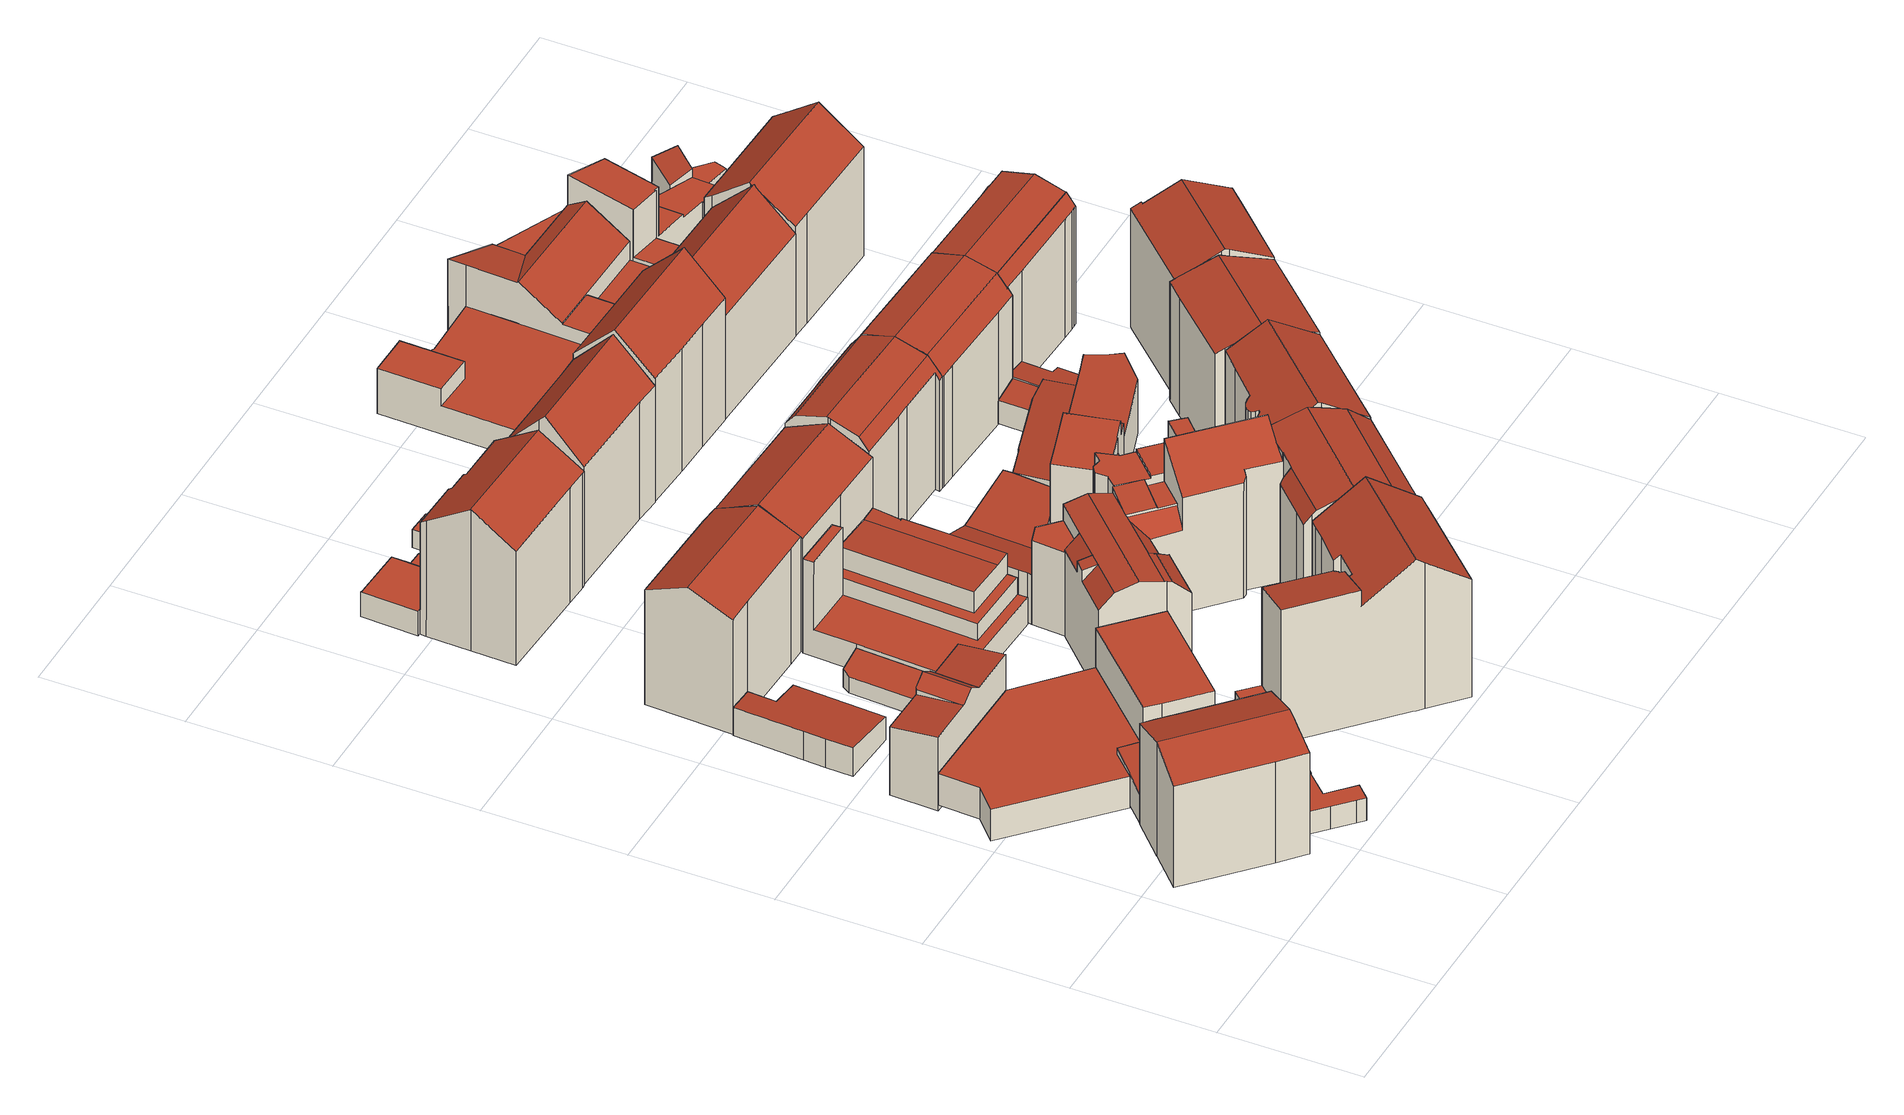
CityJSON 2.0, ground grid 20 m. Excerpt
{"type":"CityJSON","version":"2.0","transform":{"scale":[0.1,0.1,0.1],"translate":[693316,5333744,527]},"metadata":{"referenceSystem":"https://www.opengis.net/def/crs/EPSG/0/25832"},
"CityObjects":{
"building1":{"type":"Building","attributes":{"Gemeindeschluessel":"09162000","HoeheDach":"546.603","HoeheGrund":"528.920","Methode":"1000","NiedrigsteTraufeDesGebaeudes":"544.604","Geometrietyp2DReferenz":"3000","function":"31001_9998","roofType":"3100","measuredHeight":17.68,"storeysAboveGround":4},"geometry":[{"type":"MultiSurface","lod":"2","boundaries":[[[0,1,2,3,4,5,6,7]],[[8,9,4,3]],[[5,4,9,10,11,12]],[[13,14,15,16]],[[2,1,0,17,18,19,13,16,20,21,22,8,3]],[[19,23,14,13]],[[23,24,25,7,6,5,12,15,14]],[[18,17,25,24,23,19]],[[0,7,25,17]],[[10,9,8,22,21,11]],[[15,12,11,21,20,16]]],"semantics":{"surfaces":[{"type":"WallSurface"},{"type":"RoofSurface"},{"type":"GroundSurface"}],"values":[0,0,1,0,2,0,1,0,0,0,0]}}]},
"building2":{"type":"Building","attributes":{"Gemeindeschluessel":"09162000","HoeheDach":"534.604","HoeheGrund":"529.140","Methode":"1000","NiedrigsteTraufeDesGebaeudes":"533.444","Geometrietyp2DReferenz":"3000","function":"31001_2000","roofType":"1000","measuredHeight":5.46},"geometry":[{"type":"MultiSurface","lod":"2","boundaries":[[[26,27,28,29,30,31]],[[27,26,32,33,34,35,36,37,38,39,28]],[[35,40,41,36]],[[34,42,40,35]],[[32,26,31,43,44,33]],[[38,45,46,39]],[[33,44,42,34]],[[37,47,45,38]],[[36,41,47,37]],[[39,46,29,28]],[[44,43,31,30,29,46,45,47,41,40,42]]],"semantics":{"surfaces":[{"type":"WallSurface"},{"type":"GroundSurface"},{"type":"RoofSurface"}],"values":[0,1,0,0,0,0,0,0,0,0,2]}}]},
"building3":{"type":"Building","attributes":{"Gemeindeschluessel":"09162000","HoeheDach":"533.632","HoeheGrund":"528.680","Methode":"2000","NiedrigsteTraufeDesGebaeudes":"533.632","Geometrietyp2DReferenz":"3000","function":"31001_2000","roofType":"1000","measuredHeight":4.95},"geometry":[{"type":"MultiSurface","lod":"2","boundaries":[[[48,49,50,51,52,53]],[[54,55,56,57]],[[58,59,60,54,57,52,51,50,61]],[[58,62,63,59]],[[59,63,64,60]],[[60,64,55,54]],[[64,63,62,65,49,48,53,56,55]],[[56,53,52,57]],[[61,65,62,58]],[[50,49,65,61]]],"semantics":{"surfaces":[{"type":"WallSurface"},{"type":"GroundSurface"},{"type":"RoofSurface"}],"values":[0,0,1,0,0,0,2,0,0,0]}}]},
"building4":{"type":"Building","attributes":{"Gemeindeschluessel":"09162000","HoeheDach":"532.642","HoeheGrund":"529.150","Methode":"1000","NiedrigsteTraufeDesGebaeudes":"532.642","Geometrietyp2DReferenz":"3000","function":"31001_2000","roofType":"1000","measuredHeight":3.49},"geometry":[{"type":"MultiSurface","lod":"2","boundaries":[[[26,66,67,28]],[[68,69,70,71]],[[72,73,74,75,76,77,78,79,80,81,82,70,69,83,67,66,84,85]],[[71,70,82,86]],[[87,83,69,68]],[[88,89,90,80,79,78]],[[86,82,81,91]],[[77,76,92,93,88,78]],[[91,81,80,90]],[[94,95,74,73,72,96]],[[28,67,83,87]],[[71,86,91,90,89,88,93,92,97,95,94,96,98,99,26,28,87,68]],[[92,76,75,97]],[[96,72,85,98]],[[85,84,66,26,99,98]],[[97,75,74,95]]],"semantics":{"surfaces":[{"type":"WallSurface"},{"type":"RoofSurface"},{"type":"GroundSurface"}],"values":[0,0,1,0,0,0,0,0,0,0,0,2,0,0,0,0]}}]},
"building5":{"type":"Building","attributes":{"Gemeindeschluessel":"09162000","HoeheDach":"540.351","HoeheGrund":"527.741","Methode":"2000","NiedrigsteTraufeDesGebaeudes":"538.259","Geometrietyp2DReferenz":"3000","function":"31001_9998","roofType":"1000","measuredHeight":12.61,"storeysAboveGround":2},"geometry":[{"type":"MultiSurface","lod":"2","boundaries":[[[100,101,102,103,104]],[[102,105,103]],[[106,107,108,109,110,111,112]],[[113,109,108,114]],[[115,116,117,118]],[[119,101,100,120]],[[111,121,112]],[[115,118,113,114,122,123,119,120]],[[121,111,124,117,116]],[[113,118,117,124,110,109]],[[122,125,126,123]],[[115,120,100,104,127,106,112,121,116]],[[122,114,108,107,125]],[[127,103,105,126,125,107,106]],[[119,123,126,105,102,101]],[[127,104,103]],[[111,110,124]]],"semantics":{"surfaces":[{"type":"RoofSurface"},{"type":"WallSurface"},{"type":"GroundSurface"}],"values":[0,1,0,1,1,1,1,2,0,1,1,1,1,0,1,1,1]}}]},
"building6":{"type":"Building","attributes":{"Gemeindeschluessel":"09162000","HoeheDach":"533.004","HoeheGrund":"528.580","Methode":"2000","NiedrigsteTraufeDesGebaeudes":"532.155","Geometrietyp2DReferenz":"3000","function":"31001_2000","roofType":"1000","measuredHeight":4.42},"geometry":[{"type":"MultiSurface","lod":"2","boundaries":[[[128,129,130,131]],[[132,133,134,135]],[[136,137,138,139]],[[135,128,131,140,141,136,139,132]],[[135,134,129,128]],[[140,142,143,141]],[[133,138,137,143,142,130,129,134]],[[131,130,142,140]],[[141,143,137,136]],[[139,138,133,132]]],"semantics":{"surfaces":[{"type":"WallSurface"},{"type":"GroundSurface"},{"type":"RoofSurface"}],"values":[0,0,0,1,0,0,2,0,0,0]}}]},
"building7":{"type":"Building","attributes":{"Gemeindeschluessel":"09162000","HoeheDach":"539.784","HoeheGrund":"529.100","Methode":"1000","NiedrigsteTraufeDesGebaeudes":"539.784","Geometrietyp2DReferenz":"3000","function":"31001_2000","roofType":"1000","measuredHeight":10.68,"storeysAboveGround":3},"geometry":[{"type":"MultiSurface","lod":"2","boundaries":[[[144,145,146,37]],[[147,148,149,150]],[[151,152,147,150,145,144]],[[39,38,37,146,149,148]],[[39,148,147,152]],[[39,152,151,38]],[[38,151,144,37]],[[150,149,146,145]]],"semantics":{"surfaces":[{"type":"WallSurface"},{"type":"RoofSurface"},{"type":"GroundSurface"}],"values":[0,0,1,2,0,0,0,0]}}]},
"building8":{"type":"Building","attributes":{"Gemeindeschluessel":"09162000","HoeheDach":"533.257","HoeheGrund":"529.240","Methode":"1000","NiedrigsteTraufeDesGebaeudes":"533.257","Geometrietyp2DReferenz":"3000","function":"31001_2000","roofType":"1000","measuredHeight":4.02},"geometry":[{"type":"MultiSurface","lod":"2","boundaries":[[[153,154,155,156,157]],[[158,157,156,159]],[[160,155,154,161]],[[159,156,155,160]],[[158,159,160,161,162]],[[162,161,154,153,157,158]]],"semantics":{"surfaces":[{"type":"RoofSurface"},{"type":"WallSurface"},{"type":"GroundSurface"}],"values":[0,1,1,1,2,1]}}]},
"building9":{"type":"Building","attributes":{"Gemeindeschluessel":"09162000","HoeheDach":"549.337","HoeheGrund":"528.840","Methode":"1000","NiedrigsteTraufeDesGebaeudes":"546.555","Geometrietyp2DReferenz":"3000","function":"31001_9998","roofType":"3100","measuredHeight":20.5,"storeysAboveGround":5},"geometry":[{"type":"MultiSurface","lod":"2","boundaries":[[[163,164,165,166,167,168]],[[169,170,171,172]],[[173,174,175,176,177,178,179,180]],[[177,176,170,169]],[[181,182,165,164]],[[168,167,173,180]],[[167,166,165,182,183,175,174,173]],[[184,181,164,163,168,180,179,178,177,169,172]],[[182,181,184,172,171,183]],[[183,171,170,176,175]]],"semantics":{"surfaces":[{"type":"WallSurface"},{"type":"RoofSurface"},{"type":"GroundSurface"}],"values":[0,0,0,0,0,0,1,2,0,1]}}]},
"building10":{"type":"Building","attributes":{"Gemeindeschluessel":"09162000","HoeheDach":"532.334","HoeheGrund":"528.530","Methode":"1000","NiedrigsteTraufeDesGebaeudes":"531.009","Geometrietyp2DReferenz":"3000","function":"31001_2000","roofType":"2100","measuredHeight":3.8},"geometry":[{"type":"MultiSurface","lod":"2","boundaries":[[[185,186,187,188]],[[189,190,191,192]],[[193,188,187,194]],[[189,186,185,190]],[[189,192,194,187,186]],[[191,193,194,192]],[[190,185,188,193,191]]],"semantics":{"surfaces":[{"type":"WallSurface"},{"type":"GroundSurface"},{"type":"RoofSurface"}],"values":[0,0,0,0,1,0,2]}}]},
"building11":{"type":"Building","attributes":{"Gemeindeschluessel":"09162000","HoeheDach":"550.620","HoeheGrund":"528.672","Methode":"2000","NiedrigsteTraufeDesGebaeudes":"532.515","Geometrietyp2DReferenz":"3000","function":"31001_2000","roofType":"3100","measuredHeight":21.95,"storeysAboveGround":6},"geometry":[{"type":"MultiSurface","lod":"2","boundaries":[[[195,196,197,198,199,200,201,202]],[[203,197,196,204]],[[205,206,207,208]],[[209,203,204,210,211,212,213,214,215,216,217,218,219,220,221,222,223,224,225,226,205,208,227]],[[221,220,228,229,230,231]],[[209,227,232,199,198]],[[214,213,233,234,235,236]],[[214,236,237,215]],[[215,237,238,216]],[[211,202,201,212]],[[216,238,239,217]],[[223,240,241,224]],[[225,242,243,226]],[[209,198,197,203]],[[235,234,230,229]],[[226,243,206,205]],[[222,244,240,223]],[[204,196,195,210]],[[218,245,246,219]],[[199,232,207,206,243,242,241,240,244,231,230,234,233,200]],[[221,231,244,222]],[[224,241,242,225]],[[208,207,232,227]],[[219,246,228,220]],[[210,195,202,211]],[[236,235,229,228,246,245,239,238,237]],[[217,239,245,218]],[[213,212,201,200,233]]],"semantics":{"surfaces":[{"type":"RoofSurface"},{"type":"WallSurface"},{"type":"GroundSurface"}],"values":[0,1,1,2,1,1,1,1,1,1,1,1,1,1,1,1,1,1,1,0,1,1,1,1,1,0,1,1]}}]},
"building12":{"type":"Building","attributes":{"Gemeindeschluessel":"09162000","HoeheDach":"552.580","HoeheGrund":"529.110","Methode":"2000","NiedrigsteTraufeDesGebaeudes":"547.390","Geometrietyp2DReferenz":"3000","function":"31001_9998","roofType":"3100","measuredHeight":23.47,"storeysAboveGround":5},"geometry":[{"type":"MultiSurface","lod":"2","boundaries":[[[247,248,249,250]],[[251,252,253,254,255]],[[256,257,258,259,260,261]],[[262,263,261,260]],[[264,265,266,255,254,253,267,268,269]],[[270,249,248,257,256,271]],[[272,273,274,275]],[[265,276,277,278,279,280,266]],[[281,271,256,261,263,282,274,273,277,276,283]],[[284,267,253,252]],[[250,249,270,285]],[[275,274,282,286]],[[258,257,248,247]],[[247,250,285,287,288,289,290,291,284,252,251,280,279,278,272,275,286,262,260,259,258]],[[269,268,267,284,291,290]],[[286,282,263,262]],[[278,277,273,272]],[[276,265,264,283]],[[289,288,287,285,270,271,281,283,264,269,290]],[[251,255,266,280]]],"semantics":{"surfaces":[{"type":"WallSurface"},{"type":"RoofSurface"},{"type":"GroundSurface"}],"values":[0,0,0,0,1,1,0,0,1,0,0,0,0,2,0,0,0,0,0,0]}}]},
"building13":{"type":"Building","attributes":{"Gemeindeschluessel":"09162000","HoeheDach":"543.390","HoeheGrund":"528.679","Methode":"2000","NiedrigsteTraufeDesGebaeudes":"532.920","Geometrietyp2DReferenz":"3000","function":"31001_2000","roofType":"1000","measuredHeight":14.71},"geometry":[{"type":"MultiSurface","lod":"2","boundaries":[[[292,293,294,295,296]],[[297,298,299,300]],[[301,302,303,304,305,306]],[[307,308,309,310,302,301,293,292,311,297,300]],[[312,313,314,315,316]],[[311,317,298,297]],[[314,299,298,317,296,295,315]],[[293,301,306,318,319,320,321,294]],[[292,296,317,311]],[[315,295,294,321,316]],[[322,323,324,325,326,327,304,303]],[[325,328,329,326]],[[326,329,330,327]],[[308,323,322,309]],[[322,303,302,310,309]],[[307,300,299,314,313,328,325,324]],[[312,320,319,330,329,328,313]],[[312,316,321,320]],[[319,318,331,330]],[[307,324,323,308]],[[331,318,306,305]],[[327,330,331,305,304]]],"semantics":{"surfaces":[{"type":"WallSurface"},{"type":"GroundSurface"},{"type":"RoofSurface"}],"values":[0,0,0,1,0,0,2,0,0,2,2,0,0,0,0,0,2,0,0,0,2,0]}}]},
"building14":{"type":"Building","attributes":{"Gemeindeschluessel":"09162000","HoeheDach":"531.760","HoeheGrund":"529.060","Methode":"1000","NiedrigsteTraufeDesGebaeudes":"531.760","Geometrietyp2DReferenz":"3000","function":"51009_1610","roofType":"1000","measuredHeight":2.7},"geometry":[{"type":"MultiSurface","lod":"2","boundaries":[[[332,333,334,335]],[[334,333,336,337]],[[335,334,337,338]],[[338,337,336,339]],[[339,336,333,332]],[[338,339,332,335]]],"semantics":{"surfaces":[{"type":"WallSurface"},{"type":"RoofSurface"},{"type":"GroundSurface"}],"values":[0,1,0,0,0,2]}}]},
"building15":{"type":"Building","attributes":{"Gemeindeschluessel":"09162000","HoeheDach":"549.492","HoeheGrund":"528.920","Methode":"1000","NiedrigsteTraufeDesGebaeudes":"546.518","Geometrietyp2DReferenz":"3000","function":"31001_9998","roofType":"3100","measuredHeight":20.57,"storeysAboveGround":6},"geometry":[{"type":"MultiSurface","lod":"2","boundaries":[[[340,341,342,343,344,345,346,347,348,349,350]],[[350,351,352,340]],[[344,353,354,345]],[[346,355,182,347]],[[345,354,355,346]],[[356,352,351,357,358]],[[354,353,359,360,356,358,182,355]],[[360,342,341,340,352,356]],[[343,359,353,344]],[[182,358,357,349,348,347]],[[342,360,359,343]],[[349,357,351,350]]],"semantics":{"surfaces":[{"type":"GroundSurface"},{"type":"WallSurface"},{"type":"RoofSurface"}],"values":[0,1,1,1,1,2,2,1,1,1,1,1]}}]},
"building16":{"type":"Building","attributes":{"Gemeindeschluessel":"09162000","HoeheDach":"531.840","HoeheGrund":"529.040","Methode":"1000","NiedrigsteTraufeDesGebaeudes":"531.840","Geometrietyp2DReferenz":"3000","function":"51009_1610","roofType":"1000","measuredHeight":2.8},"geometry":[{"type":"MultiSurface","lod":"2","boundaries":[[[361,362,363,364]],[[362,365,366,363]],[[364,367,368,361]],[[367,366,365,368]],[[361,368,365,362]],[[363,366,367,364]]],"semantics":{"surfaces":[{"type":"GroundSurface"},{"type":"WallSurface"},{"type":"RoofSurface"}],"values":[0,1,1,2,1,1]}}]},
"building17":{"type":"Building","attributes":{"Gemeindeschluessel":"09162000","HoeheDach":"551.114","HoeheGrund":"528.966","Methode":"2000","NiedrigsteTraufeDesGebaeudes":"541.740","Geometrietyp2DReferenz":"3000","function":"31001_9998","roofType":"3100","measuredHeight":22.15,"storeysAboveGround":5},"geometry":[{"type":"MultiSurface","lod":"2","boundaries":[[[369,370,371,372,373,374,375]],[[376,377,378,379,380,381]],[[382,383,379,378]],[[384,385,386,387,388]],[[389,390,391,392,393,394,395]],[[396,397,398,399]],[[377,400,382,378]],[[401,385,384,402]],[[403,404,397,396]],[[392,405,406,407,408,409,398,397,393]],[[410,402,384,411,412]],[[413,387,386,414]],[[415,400,377,376,416,417]],[[418,407,406,419,420,421,383,382,400,415]],[[422,423,370,369,412,411]],[[394,393,397,404,424,425,426]],[[427,428,429,417,416,430,431]],[[390,432,433,434,391]],[[395,394,426,435]],[[373,372,436,437]],[[388,411,384]],[[381,388,387,431,430]],[[415,417,429,438,439,440,408,418]],[[379,383,421,441,422,380]],[[442,443,428,427,413,414,444,445,446,447,448,449,420,419,450,451,452,453,389,395,435,454,455,403,396,399]],[[452,433,432,453]],[[442,439,438,443]],[[452,451,456,434,433]],[[391,434,456,457,405,392]],[[427,431,387,413]],[[447,458,459,448]],[[460,372,371,461]],[[407,418,408]],[[440,409,408]],[[454,425,424,455]],[[443,438,429,428]],[[376,381,430,416]],[[455,424,404,403]],[[445,444,401,402,410]],[[437,462,373]],[[453,432,390,389]],[[458,436,372,460]],[[439,442,399,398,409,440]],[[381,380,422,411,388]],[[375,374,463,464]],[[420,449,465,461,371,370,423,441,421]],[[448,459,465,449]],[[374,466,463]],[[422,441,423]],[[450,457,456,451]],[[374,373,462,466]],[[450,419,406,405,457]],[[460,461,465,459,458]],[[444,414,386,385,401]],[[435,426,425,454]],[[445,410,412,369,375,464,446]],[[447,446,464,463,466,462,437,436,458]]],"semantics":{"surfaces":[{"type":"RoofSurface"},{"type":"WallSurface"},{"type":"GroundSurface"}],"values":[0,1,1,0,1,1,0,0,1,0,0,1,1,1,0,0,1,0,1,0,1,0,0,0,2,1,1,1,0,1,1,1,1,1,1,1,0,1,1,1,1,1,1,1,0,1,1,1,1,1,0,1,0,1,1,1,1]}}]},
"building18":{"type":"Building","attributes":{"Gemeindeschluessel":"09162000","HoeheDach":"553.030","HoeheGrund":"528.910","Methode":"2000","NiedrigsteTraufeDesGebaeudes":"547.001","Geometrietyp2DReferenz":"3000","function":"31001_9998","roofType":"3100","measuredHeight":24.12,"storeysAboveGround":6},"geometry":[{"type":"MultiSurface","lod":"2","boundaries":[[[467,468,469,470,471,472,473]],[[474,475,476,477]],[[478,469,468,479]],[[476,475,467,473,480]],[[481,477,476,480]],[[474,479,468,467,475]],[[474,477,481,482,483,484,478,479]],[[484,470,469,478]],[[482,481,480,473,472]],[[482,472,471,483]],[[483,471,470,484]]],"semantics":{"surfaces":[{"type":"RoofSurface"},{"type":"WallSurface"},{"type":"GroundSurface"}],"values":[0,1,1,0,1,1,2,1,1,1,1]}}]},
"building19":{"type":"Building","attributes":{"Gemeindeschluessel":"09162000","HoeheDach":"536.692","HoeheGrund":"528.984","Methode":"2000","NiedrigsteTraufeDesGebaeudes":"533.820","Geometrietyp2DReferenz":"3000","function":"31001_9998","roofType":"2100","measuredHeight":7.71,"storeysAboveGround":2},"geometry":[{"type":"MultiSurface","lod":"2","boundaries":[[[449,485,486,448]],[[487,488,489,490]],[[491,492,490,489]],[[487,490,492,493,494,495]],[[485,496,494,493,497,498,499,486]],[[488,500,501,449,448,502,503,504,491,489]],[[503,498,497,504]],[[448,486,499,502]],[[502,499,498,503]],[[492,491,504,497,493]],[[501,500,495,494,496]],[[488,487,495,500]],[[501,496,485,449]]],"semantics":{"surfaces":[{"type":"WallSurface"},{"type":"RoofSurface"},{"type":"GroundSurface"}],"values":[0,0,0,1,1,2,0,0,0,0,0,0,0]}}]},
"building20":{"type":"Building","attributes":{"Gemeindeschluessel":"09162000","HoeheDach":"550.442","HoeheGrund":"529.032","Methode":"2000","NiedrigsteTraufeDesGebaeudes":"546.317","Geometrietyp2DReferenz":"3000","function":"31001_9998","roofType":"3100","measuredHeight":21.41,"storeysAboveGround":5},"geometry":[{"type":"MultiSurface","lod":"2","boundaries":[[[505,506,507,508]],[[509,510,511,512]],[[513,514,515,516,517,518]],[[519,520,521,511,510,522,523,524,525]],[[526,508,507,527,518,517]],[[521,528,512,511]],[[529,530,531,532,509,512,528,505,508,526,533,534,535]],[[533,516,515,534]],[[532,522,510,509]],[[531,523,522,532]],[[530,524,523,531]],[[534,515,514,535]],[[536,513,518,527]],[[529,535,514,513,536,519,525]],[[506,505,528,521,520]],[[519,536,527,507,506,520]],[[529,525,524,530]],[[526,517,516,533]]],"semantics":{"surfaces":[{"type":"WallSurface"},{"type":"RoofSurface"},{"type":"GroundSurface"}],"values":[0,0,1,1,0,0,2,0,0,0,0,0,1,0,0,1,0,0]}}]},
"building21":{"type":"Building","attributes":{"Gemeindeschluessel":"09162000","HoeheDach":"551.117","HoeheGrund":"529.100","Methode":"2000","NiedrigsteTraufeDesGebaeudes":"539.705","Geometrietyp2DReferenz":"3000","function":"31001_9998","roofType":"3100","measuredHeight":22.02,"storeysAboveGround":5},"geometry":[{"type":"MultiSurface","lod":"2","boundaries":[[[537,538,539]],[[540,541,542,538,537,543,544]],[[545,546,547,548,549,550,551,552,553,554,555,556,557,541,540,558,559,560,561,562,563,564,565,566,567,568,569,570,571,572,573,574,575,576,577,578,579]],[[580,581,582,583]],[[562,584,585,563]],[[586,587,588,589]],[[590,591,592,593,594,595]],[[596,597,539]],[[569,598,599,570]],[[554,600,601,555]],[[557,602,542,541]],[[567,603,604,568]],[[545,457,605,546]],[[546,605,606,607,608,586,589,609,581,580,610,547]],[[608,607,611,612,613]],[[573,614,615,574]],[[558,540,544,616,617,618,583,619]],[[570,599,620,571]],[[572,621,614,573]],[[605,457,622,623,615,614,621,620,599,598,604,603,624,625,626,585,584,627,628,606]],[[550,629,630,551]],[[592,591,583,618]],[[571,620,621,572]],[[595,594,616,544,543,539,597,601,600]],[[631,632,623,622,633,634]],[[631,634,578,577,576]],[[592,618,617,593]],[[551,630,635,552]],[[556,636,602,557]],[[539,543,537]],[[548,637,638,549]],[[553,552,635,590,595]],[[575,574,615,623,632]],[[639,640,641]],[[564,626,625,565]],[[553,595,600,554]],[[563,585,626,564]],[[539,538,542,602,636,596]],[[587,613,642,643,639,641,588]],[[568,604,598,569]],[[578,634,633,579]],[[613,612,642]],[[590,635,630,629,638,637,610,580,583,619,583,591]],[[547,610,637,548]],[[565,625,624,566]],[[566,624,603,567]],[[545,579,633,622,457]],[[561,560,642,612,611,628,627]],[[561,627,584,562]],[[556,555,601,597,596,636]],[[607,606,628,611]],[[641,640,582,581,609]],[[641,609,589,588]],[[608,613,587,586]],[[575,632,631,576]],[[549,638,629,550]],[[559,643,642,560]],[[617,616,594,593]],[[559,558,619,583,582,640,639,643]]],"semantics":{"surfaces":[{"type":"RoofSurface"},{"type":"WallSurface"},{"type":"GroundSurface"}],"values":[0,1,2,1,1,0,1,1,1,1,1,1,1,1,0,1,1,1,1,0,1,1,1,0,0,1,0,1,1,1,1,1,1,1,1,1,1,0,0,1,1,1,0,1,1,1,1,1,1,1,1,0,1,1,1,1,1,1,1]}}]},
"building22":{"type":"Building","attributes":{"Gemeindeschluessel":"09162000","HoeheDach":"553.722","HoeheGrund":"529.030","Methode":"1000","NiedrigsteTraufeDesGebaeudes":"547.859","Geometrietyp2DReferenz":"3000","function":"31001_9998","roofType":"3100","measuredHeight":24.69,"storeysAboveGround":5},"geometry":[{"type":"MultiSurface","lod":"2","boundaries":[[[644,645,646,647,648,649,650]],[[651,646,645,652]],[[647,646,651,653,654,655,648]],[[650,649,656,657,658,659,660,661]],[[652,645,644,662]],[[653,651,652,662,661,660,659,658,663,654]],[[648,655,664,657,656,649]],[[664,655,654,663,658,657]],[[662,644,650,661]]],"semantics":{"surfaces":[{"type":"RoofSurface"},{"type":"WallSurface"},{"type":"GroundSurface"}],"values":[0,1,1,1,1,2,0,1,1]}}]},
"building23":{"type":"Building","attributes":{"Gemeindeschluessel":"09162000","HoeheDach":"536.390","HoeheGrund":"529.115","Methode":"2000","NiedrigsteTraufeDesGebaeudes":"532.709","Geometrietyp2DReferenz":"3000","function":"31001_9998","roofType":"1000","measuredHeight":7.28,"storeysAboveGround":2},"geometry":[{"type":"MultiSurface","lod":"2","boundaries":[[[665,666,667,668,669]],[[670,671,672,673]],[[669,668,674,675]],[[665,669,675,676,677,670,673,556,555,678,679,680,681]],[[682,672,671,683,684,666,685,686,687,490,688]],[[675,674,689,676]],[[667,666,684,690]],[[673,672,682,556]],[[680,686,685,681]],[[681,685,666,665]],[[555,688,490,678]],[[690,689,674,668,667]],[[556,682,688,555]],[[678,490,687,679]],[[676,689,690,684,683,677]],[[677,683,671,670]],[[679,687,686,680]]],"semantics":{"surfaces":[{"type":"WallSurface"},{"type":"GroundSurface"},{"type":"RoofSurface"}],"values":[0,0,0,1,2,0,0,0,0,0,0,2,0,0,0,0,0]}}]},
"building24":{"type":"Building","attributes":{"Gemeindeschluessel":"09162000","HoeheDach":"536.002","HoeheGrund":"529.040","Methode":"2000","NiedrigsteTraufeDesGebaeudes":"533.310","Geometrietyp2DReferenz":"3000","function":"31001_9998","roofType":"1000","measuredHeight":6.96},"geometry":[{"type":"MultiSurface","lod":"2","boundaries":[[[691,692,693,694]],[[694,693,695,696]],[[697,698,699,700,701,702,695,693,692,703,704,705,706,707]],[[708,703,692,691,709,710,711]],[[654,697,707,658]],[[712,713,654,658,714,715,710,709,691,694,696,716,717,718]],[[658,707,706,714]],[[696,695,702,716]],[[706,705,719,711,710,715,714]],[[701,700,718,717,716,702]],[[703,708,720,704]],[[704,720,719,705]],[[720,708,711,719]],[[654,713,712,718,700,699,698,697]]],"semantics":{"surfaces":[{"type":"WallSurface"},{"type":"RoofSurface"},{"type":"GroundSurface"}],"values":[0,0,1,0,0,2,0,0,0,0,0,0,1,0]}}]},
"building25":{"type":"Building","attributes":{"Gemeindeschluessel":"09162000","HoeheDach":"535.137","HoeheGrund":"529.137","Methode":"3220","NiedrigsteTraufeDesGebaeudes":"535.137","Geometrietyp2DReferenz":"3000","function":"31001_2000","roofType":"9999","measuredHeight":6},"geometry":[{"type":"MultiSurface","lod":"2","boundaries":[[[721,722,723,724]],[[722,725,726,723]],[[724,723,726,727]],[[728,721,724,727]],[[725,728,727,726]],[[728,725,722,721]]],"semantics":{"surfaces":[{"type":"WallSurface"},{"type":"GroundSurface"},{"type":"RoofSurface"}],"values":[0,0,1,0,0,2]}}]},
"building26":{"type":"Building","attributes":{"Gemeindeschluessel":"09162000","HoeheDach":"539.055","HoeheGrund":"529.120","Methode":"1000","NiedrigsteTraufeDesGebaeudes":"537.363","Geometrietyp2DReferenz":"3000","function":"31001_9998","roofType":"2100","measuredHeight":9.94,"storeysAboveGround":2},"geometry":[{"type":"MultiSurface","lod":"2","boundaries":[[[729,730,541,731,557,556,673,670,732,733,734,735,736]],[[541,730,729,737,738,739]],[[673,740,741,670]],[[742,743,739,738,737,744,745,746,747,748,741,740,749]],[[741,748,747,733,732,670]],[[736,744,737,729]],[[556,749,740,673]],[[731,541,739,743,742,557]],[[557,742,749,556]],[[746,745,735,734,733,747]],[[735,745,744,736]]],"semantics":{"surfaces":[{"type":"GroundSurface"},{"type":"WallSurface"},{"type":"RoofSurface"}],"values":[0,1,1,2,1,1,1,1,1,1,1]}}]},
"building27":{"type":"Building","attributes":{"Gemeindeschluessel":"09162000","HoeheDach":"550.280","HoeheGrund":"529.036","Methode":"2000","NiedrigsteTraufeDesGebaeudes":"546.257","Geometrietyp2DReferenz":"3000","function":"31001_9998","roofType":"3100","measuredHeight":21.24,"storeysAboveGround":5},"geometry":[{"type":"MultiSurface","lod":"2","boundaries":[[[535,750,751,752]],[[753,754,755,756]],[[757,758,524,530]],[[759,760,761,762]],[[763,764,765,766]],[[767,768,769,770]],[[771,772,773,774,768,767,775]],[[776,777,778,779]],[[771,775,754,753]],[[530,524,780,529]],[[774,773,781,765,764,761,760,778,777,751,750,782]],[[766,765,781,783]],[[783,781,773,772]],[[771,753,756,784,785,786,757,530,529,535,752,776,779,759,762,763,766,783,772]],[[535,529,780,770,769,782,750]],[[785,787,788,786]],[[784,789,787,785]],[[768,774,782,769]],[[752,751,777,776]],[[762,761,764,763]],[[758,788,787,789,755,754,775,767,770,780,524]],[[756,755,789,784]],[[779,778,760,759]],[[786,788,758,757]]],"semantics":{"surfaces":[{"type":"WallSurface"},{"type":"RoofSurface"},{"type":"GroundSurface"}],"values":[0,0,0,0,0,1,0,0,0,0,1,0,0,2,0,0,0,1,0,0,1,0,0,0]}}]},
"building28":{"type":"Building","attributes":{"Gemeindeschluessel":"09162000","HoeheDach":"533.628","HoeheGrund":"529.069","Methode":"1000","NiedrigsteTraufeDesGebaeudes":"533.104","Geometrietyp2DReferenz":"3000","function":"31001_2000","roofType":"1000","measuredHeight":4.56},"geometry":[{"type":"MultiSurface","lod":"2","boundaries":[[[670,677,676,790,791,792,793,794,795]],[[795,796,797,670]],[[676,798,799,790]],[[677,800,798,676]],[[796,801,802,803,804,799,798,800,797]],[[794,801,796,795]],[[791,804,803,792]],[[792,803,802,793]],[[793,802,801,794]],[[790,799,804,791]],[[670,797,800,677]]],"semantics":{"surfaces":[{"type":"GroundSurface"},{"type":"WallSurface"},{"type":"RoofSurface"}],"values":[0,1,1,1,2,1,1,1,1,1,1]}}]},
"building29":{"type":"Building","attributes":{"Gemeindeschluessel":"09162000","HoeheDach":"549.900","HoeheGrund":"529.124","Methode":"2000","NiedrigsteTraufeDesGebaeudes":"547.205","Geometrietyp2DReferenz":"3000","function":"31001_9998","roofType":"3100","measuredHeight":20.78,"storeysAboveGround":5},"geometry":[{"type":"MultiSurface","lod":"2","boundaries":[[[575,805,806,574]],[[807,808,809,810]],[[811,812,813,576]],[[814,815,816,817,818,806,805,813,812]],[[573,574,806,818,819]],[[805,575,576,813]],[[820,821,808,807]],[[819,818,817,809,808,821,822]],[[823,810,809,817,816]],[[824,822,821,820]],[[814,825,826,815]],[[823,816,815,826]],[[825,814,812,811]],[[575,574,573,824,820,807,810,823,826,825,811,576]],[[573,819,822,824]]],"semantics":{"surfaces":[{"type":"WallSurface"},{"type":"RoofSurface"},{"type":"GroundSurface"}],"values":[0,0,0,1,0,0,0,1,0,0,0,0,0,2,0]}}]},
"building30":{"type":"Building","attributes":{"Gemeindeschluessel":"09162000","HoeheDach":"550.664","HoeheGrund":"529.110","Methode":"1000","NiedrigsteTraufeDesGebaeudes":"545.018","Geometrietyp2DReferenz":"3000","function":"31001_9998","roofType":"3100","measuredHeight":21.55,"storeysAboveGround":6},"geometry":[{"type":"MultiSurface","lod":"2","boundaries":[[[827,828,829,830,831]],[[832,833,834,835,836,837,838,839]],[[829,840,841,842,830]],[[839,841,840,832]],[[835,827,831,836]],[[828,834,833,832,840,829]],[[831,830,842,838,837,836]],[[838,842,841,839]],[[834,828,827,835]]],"semantics":{"surfaces":[{"type":"RoofSurface"},{"type":"GroundSurface"},{"type":"WallSurface"}],"values":[0,1,0,2,2,2,2,2,2]}}]},
"building31":{"type":"Building","attributes":{"Gemeindeschluessel":"09162000","HoeheDach":"539.840","HoeheGrund":"528.289","Methode":"2000","NiedrigsteTraufeDesGebaeudes":"532.692","Geometrietyp2DReferenz":"3000","function":"31001_9998","roofType":"3100","measuredHeight":11.55,"storeysAboveGround":2},"geometry":[{"type":"MultiSurface","lod":"2","boundaries":[[[843,844,845,846]],[[846,847,843]],[[848,849,850,851,852,853]],[[854,855,856,857,858,859,860]],[[860,859,861,862,847,846]],[[854,860,846,845,863,864,851,850]],[[855,849,848,856]],[[864,865,866,867,852,851]],[[858,868,861,859]],[[852,867,869,853]],[[868,870,844,862,861]],[[847,862,844,843]],[[857,856,848,853,869,871]],[[869,867,866,871]],[[854,850,849,855]],[[872,863,845,844,870]],[[864,863,872,865]],[[868,858,857,871,866,865,872,870]]],"semantics":{"surfaces":[{"type":"WallSurface"},{"type":"RoofSurface"},{"type":"GroundSurface"}],"values":[0,1,1,2,0,0,0,0,0,0,1,0,0,1,0,1,1,0]}}]},
"building32":{"type":"Building","attributes":{"Gemeindeschluessel":"09162000","HoeheDach":"550.200","HoeheGrund":"528.997","Methode":"2000","NiedrigsteTraufeDesGebaeudes":"546.583","Geometrietyp2DReferenz":"3000","function":"31001_9998","roofType":"3100","measuredHeight":21.2,"storeysAboveGround":5},"geometry":[{"type":"MultiSurface","lod":"2","boundaries":[[[873,874,875,876]],[[877,878,879,880]],[[881,882,874,873]],[[883,884,885,886]],[[877,880,883,886,887,753,771,772,888,881,873,876]],[[887,889,754,753]],[[886,885,889,887]],[[772,890,891,888]],[[772,771,775,892,893,894,895,890]],[[896,897,894,893]],[[898,875,874,882,891,890,895]],[[877,876,875,898,897,896,899,878]],[[893,892,899,896]],[[753,754,775,771]],[[880,879,884,883]],[[754,889,885,884,879,878,899,892,775]],[[897,898,895,894]],[[888,891,882,881]]],"semantics":{"surfaces":[{"type":"WallSurface"},{"type":"GroundSurface"},{"type":"RoofSurface"}],"values":[0,0,0,0,1,0,0,0,0,2,2,0,0,0,0,2,2,0]}}]},
"building33":{"type":"Building","attributes":{"Gemeindeschluessel":"09162000","HoeheDach":"550.617","HoeheGrund":"529.150","Methode":"1000","NiedrigsteTraufeDesGebaeudes":"547.472","Geometrietyp2DReferenz":"3000","function":"31001_9998","roofType":"3100","measuredHeight":21.47,"storeysAboveGround":5},"geometry":[{"type":"MultiSurface","lod":"2","boundaries":[[[900,901,902,903]],[[825,904,905,906,907,908]],[[904,825,826,909,823,810,910,911,900,903,912,913,905]],[[909,826,914,915,916,823]],[[914,908,907,906,917,918,915]],[[918,917,906,905,913,912,903,902]],[[916,915,918,902,901,919,920,921]],[[823,916,921,810]],[[921,920,919,911,910,810]],[[825,908,914,826]],[[911,919,901,900]]],"semantics":{"surfaces":[{"type":"WallSurface"},{"type":"GroundSurface"},{"type":"RoofSurface"}],"values":[0,0,1,0,2,0,2,0,0,0,0]}}]},
"building34":{"type":"Building","attributes":{"Gemeindeschluessel":"09162000","HoeheDach":"550.750","HoeheGrund":"529.200","Methode":"2000","NiedrigsteTraufeDesGebaeudes":"546.155","Geometrietyp2DReferenz":"3000","function":"31001_9998","roofType":"3100","measuredHeight":21.55,"storeysAboveGround":5},"geometry":[{"type":"MultiSurface","lod":"2","boundaries":[[[922,923,924,925]],[[926,927,928,929,930,924,923,931,932]],[[933,934,935,936,937,928,927,926]],[[938,939,940,941]],[[934,933,939,938]],[[941,940,942,943]],[[944,930,929,945]],[[939,933,926,932,946,942,940]],[[928,937,945,929]],[[946,932,931,947,948,949]],[[925,924,930,944]],[[936,935,934,938,941,943,949,948,947,922,925,944,945,937]],[[943,942,946,949]],[[947,931,923,922]]],"semantics":{"surfaces":[{"type":"WallSurface"},{"type":"RoofSurface"},{"type":"GroundSurface"}],"values":[0,1,0,0,0,0,0,1,0,0,0,2,0,0]}}]},
"building35":{"type":"Building","attributes":{"Gemeindeschluessel":"09162000","HoeheDach":"542.920","HoeheGrund":"528.289","Methode":"2000","NiedrigsteTraufeDesGebaeudes":"532.490","Geometrietyp2DReferenz":"3000","function":"31001_2000","roofType":"2100","measuredHeight":14.63},"geometry":[{"type":"MultiSurface","lod":"2","boundaries":[[[950,951,952,953]],[[954,955,956,957,958,959,855,854,860,960,961,962,963,964]],[[958,965,966,959]],[[960,860,967,951,950,968]],[[969,970,971,972]],[[957,956,973,972,971,953,952,974]],[[973,975,976,977,978,979,980,969,972]],[[959,966,981,855]],[[961,980,979,962]],[[854,982,967,860]],[[966,965,983,984,981]],[[961,960,968,970,969,980]],[[956,955,985,986,975,973]],[[983,987,988,984]],[[958,957,974,987,983,965]],[[854,855,981,984,988,982]],[[963,978,977,964]],[[962,979,978,963]],[[975,986,989,976]],[[987,974,952,951,967,982,988]],[[954,964,977,976,989,990]],[[990,989,986,985]],[[954,990,985,955]],[[971,970,968,950,953]]],"semantics":{"surfaces":[{"type":"WallSurface"},{"type":"GroundSurface"},{"type":"RoofSurface"}],"values":[0,1,0,0,0,0,2,0,0,0,2,0,0,0,0,0,0,0,0,2,0,2,0,2]}}]},
"building36":{"type":"Building","attributes":{"Gemeindeschluessel":"09162000","HoeheDach":"533.837","HoeheGrund":"529.080","Methode":"2000","NiedrigsteTraufeDesGebaeudes":"532.953","Geometrietyp2DReferenz":"3000","function":"31001_2000","roofType":"2100","measuredHeight":4.76},"geometry":[{"type":"MultiSurface","lod":"2","boundaries":[[[991,992,993,994]],[[995,991,994,996,997]],[[994,993,998,996]],[[997,999,1000,995]],[[999,998,993,992,1000]],[[995,1000,992,991]],[[996,998,999,997]]],"semantics":{"surfaces":[{"type":"WallSurface"},{"type":"GroundSurface"},{"type":"RoofSurface"}],"values":[0,1,0,0,2,0,0]}}]},
"building37":{"type":"Building","attributes":{"Gemeindeschluessel":"09162000","HoeheDach":"532.110","HoeheGrund":"529.020","Methode":"1000","NiedrigsteTraufeDesGebaeudes":"532.110","Geometrietyp2DReferenz":"3000","function":"31001_2000","roofType":"1000","measuredHeight":3.09},"geometry":[{"type":"MultiSurface","lod":"2","boundaries":[[[1001,1002,1003,1004,1005,1006]],[[1007,1003,1002,1008]],[[1008,1002,1001,1009]],[[1010,1004,1003,1007]],[[1011,1006,1005,1012]],[[1009,1001,1006,1011]],[[1011,1012,1010,1007,1008,1009]],[[1012,1005,1004,1010]]],"semantics":{"surfaces":[{"type":"RoofSurface"},{"type":"WallSurface"},{"type":"GroundSurface"}],"values":[0,1,1,1,1,1,2,1]}}]}
},
"vertices":[
[176,71,19],[190,86,19],[197,94,19],[242,141,19],[242,141,176],[197,94,196],[190,86,193],[176,71,187],[151,225,19],[151,225,176],[129,246,176],[115,258,176],[68,212,196],[21,166,19],[21,166,176],[67,211,196],[67,211,19],[153,46,19],[151,48,19],[119,76,19],[68,212,19],[115,258,19],[129,246,19],[119,76,176],[151,48,176],[153,46,176],
[242,141,21],[255,156,21],[298,202,21],[298,202,76],[255,156,67],[242,141,64],[241,141,21],[151,225,21],[115,258,21],[141,284,21],[173,317,21],[199,294,21],[217,277,21],[267,230,21],[141,284,70],[173,317,76],[115,258,64],[241,141,64],[151,225,64],[217,277,76],[267,230,76],[199,294,76],
[101,496,66],[227,494,66],[227,494,17],[101,496,17],[44,497,17],[44,497,66],[8,408,17],[8,408,66],[41,439,66],[41,439,17],[199,294,17],[173,317,17],[141,284,17],[315,415,17],[199,294,66],[173,317,66],[141,284,66],[315,415,66],
[242,141,56],[298,202,56],[327,175,21],[327,175,56],[282,126,56],[282,126,21],[206,43,56],[208,41,56],[230,20,56],[240,11,56],[259,30,56],[226,61,56],[224,63,56],[225,63,56],[253,93,56],[255,93,56],[284,124,56],[306,195,56],[195,91,56],[176,71,56],[284,124,21],[306,195,21],[224,63,21],[225,63,21],[253,93,21],[255,93,21],[259,30,21],[226,61,21],[208,41,21],[230,20,21],[206,43,21],[240,11,21],[176,71,21],[195,91,21],
[227,494,122],[230,560,113],[158,561,113],[155,502,121],[154,495,122],[158,561,121],[135,496,134],[138,564,134],[120,564,122],[119,563,122],[118,563,121],[115,499,121],[115,496,121],[119,563,7],[120,564,7],[44,497,7],[44,497,122],[47,564,113],[47,564,7],[230,560,7],[227,494,7],[115,496,122],[157,563,7],[157,561,7],[118,563,113],[157,563,122],[157,561,122],[154,495,121],
[51,654,16],[51,654,60],[53,684,60],[53,684,16],[132,611,16],[132,611,52],[50,615,60],[50,615,16],[96,742,16],[96,742,56],[139,740,52],[139,740,16],[58,782,16],[98,782,16],[58,782,60],[98,782,56],
[199,294,128],[315,415,128],[315,415,21],[383,351,128],[383,351,21],[318,412,21],[318,412,128],[217,277,128],[267,230,128],
[327,175,63],[331,171,63],[376,219,63],[351,243,63],[306,195,63],[306,195,22],[351,243,22],[376,219,22],[331,171,22],[327,175,22],
[126,781,18],[212,779,18],[212,779,197],[126,781,196],[98,782,196],[98,782,18],[217,900,18],[217,900,196],[246,898,196],[246,898,18],[58,782,196],[58,784,196],[61,845,223],[64,905,196],[64,905,18],[61,845,18],[58,784,18],[58,782,18],[240,779,18],[240,779,197],[243,838,223],[243,838,18],
[237,702,53],[237,702,15],[204,704,15],[204,704,43],[231,591,15],[231,591,53],[191,593,40],[191,593,15],[197,692,40],[197,692,15],
[206,1075,195],[238,1074,195],[243,1074,195],[245,1136,235],[245,1137,236],[67,1143,236],[67,1142,236],[65,1080,195],[243,1074,17],[238,1074,17],[243,1198,17],[243,1198,197],[247,1198,197],[247,1198,17],[245,1136,17],[206,1075,17],[65,1080,17],[67,1142,17],[69,1204,17],[70,1213,17],[65,1213,17],[69,1293,17],[73,1292,17],[145,1289,17],[148,1289,17],[147,1267,17],[144,1205,17],[173,1204,17],[174,1204,17],[174,1200,17],[211,1199,17],[212,1199,17],[247,1183,17],[147,1267,55],[144,1210,55],[144,1210,191],[144,1205,194],[247,1183,206],[69,1204,196],[69,1212,191],[69,1212,55],[70,1213,55],[65,1213,55],[69,1293,55],[73,1292,55],[174,1204,194],[174,1200,196],[211,1199,197],[212,1199,197],[173,1204,194],[145,1289,55],[148,1289,55],
[612,105,21],[612,105,204],[515,2,204],[515,2,21],[444,148,21],[443,155,21],[443,155,215],[443,155,216],[444,148,216],[581,178,256],[634,128,204],[634,128,21],[581,178,21],[531,226,21],[531,226,206],[523,218,21],[523,218,206],[408,100,229],[446,141,217],[442,146,217],[376,219,215],[375,218,216],[331,171,229],[470,43,247],[461,51,256],[480,163,21],[480,163,211],[474,169,205],[474,169,21],[446,141,204],[453,134,211],[453,134,21],[446,141,21],[442,146,21],[459,53,254],[508,202,206],[408,100,204],[376,219,21],[470,43,21],[508,202,21],[461,51,21],[459,53,21],[408,100,21],[331,171,21],[375,218,21],
[421,769,17],[338,772,17],[338,772,117],[398,770,115],[421,769,117],[418,728,17],[418,728,117],[416,682,117],[416,682,17],[240,776,17],[237,702,17],[237,702,59],[239,761,59],[239,761,164],[240,776,164],[411,567,17],[411,554,17],[230,560,17],[231,591,17],[415,728,17],[325,585,85],[412,582,85],[412,582,117],[389,583,115],[325,585,118],[415,728,117],[316,773,164],[316,773,85],[334,772,85],[334,772,118],[230,560,59],[411,554,59],[411,567,59],[411,568,59],[308,572,59],[317,759,59],[411,568,85],[308,572,85],[317,759,85],[317,759,164],
[176,1266,21],[176,1266,48],[173,1204,48],[173,1204,21],[147,1267,48],[144,1205,48],[144,1205,21],[147,1267,21],
[424,831,19],[424,830,19],[424,828,19],[421,774,19],[421,769,19],[338,772,19],[240,776,19],[240,779,19],[243,837,19],[246,898,19],[427,891,19],[427,891,196],[424,831,225],[421,769,195],[338,772,195],[240,776,195],[424,830,225],[246,898,195],[243,837,225],[421,774,198],[424,828,224],
[214,1255,20],[215,1294,20],[250,1293,20],[249,1253,20],[215,1294,48],[250,1293,48],[249,1253,48],[214,1255,48],
[357,376,183],[486,509,183],[463,531,175],[421,488,175],[389,455,175],[375,441,175],[333,398,175],[526,407,171],[526,407,174],[507,425,174],[507,425,175],[477,453,175],[477,453,171],[539,458,174],[539,458,185],[430,389,171],[460,386,148],[461,386,148],[453,394,147],[422,396,171],[634,128,20],[634,128,194],[609,151,221],[572,187,238],[535,222,221],[531,226,215],[531,226,20],[597,287,20],[597,287,221],[619,308,222],[619,308,20],[558,440,174],[406,329,147],[388,346,171],[589,294,20],[589,294,208],[693,312,238],[657,347,222],[656,347,221],[634,325,221],[619,309,221],[383,351,174],[422,396,175],[380,353,175],[453,394,20],[461,386,20],[558,440,241],[511,392,148],[511,392,199],[656,347,241],[657,347,20],[512,485,20],[512,485,185],[478,454,175],[509,486,175],[583,295,203],[544,254,202],[524,234,202],[479,422,20],[570,338,20],[570,338,199],[479,421,147],[479,422,148],[654,150,194],[753,255,196],[731,276,221],[524,234,20],[407,502,154],[374,469,154],[577,338,203],[583,344,208],[619,309,207],[509,486,185],[583,344,20],[577,338,20],[406,329,20],[383,351,20],[318,412,20],[407,502,20],[410,548,20],[436,556,20],[698,307,20],[707,299,20],[753,255,20],[654,150,20],[544,254,20],[583,295,20],[707,299,232],[698,307,236],[407,502,150],[410,548,150],[421,488,150],[463,531,150],[374,469,171],[360,455,154],[318,412,154],[436,556,150],[360,455,171],
[427,1124,260],[428,1179,201],[394,1179,201],[308,1181,201],[247,1183,201],[245,1136,252],[245,1128,260],[426,1067,19],[426,1067,200],[388,1069,201],[388,1069,19],[394,1179,19],[428,1179,19],[243,1074,202],[243,1074,19],[245,1136,19],[247,1183,19],[308,1181,19],
[436,556,87],[410,548,97],[591,603,83],[591,603,20],[596,664,20],[596,664,84],[596,677,20],[596,677,83],[495,680,68],[490,573,68],[548,590,77],[471,567,75],[416,682,97],[411,567,97],[411,554,97],[548,590,20],[471,567,20],[411,554,20],[411,567,20],[416,682,20],
[423,828,20],[423,828,233],[424,831,234],[424,831,20],[522,772,20],[522,772,202],[499,772,202],[499,772,20],[604,873,220],[604,887,201],[526,890,200],[503,890,200],[427,891,202],[426,877,220],[603,783,220],[422,788,220],[421,774,202],[597,770,202],[596,763,193],[603,763,193],[603,767,199],[427,891,20],[424,833,234],[421,774,20],[603,767,20],[603,763,20],[596,763,20],[597,770,20],[503,890,20],[526,890,20],[604,887,20],[603,828,234],
[665,551,127],[692,560,128],[658,577,155],[634,541,21],[692,560,21],[692,560,127],[665,551,154],[634,541,154],[698,307,21],[657,347,21],[512,485,21],[527,502,21],[526,518,21],[537,526,21],[550,524,21],[561,536,21],[563,535,21],[548,590,21],[591,603,21],[672,628,21],[684,588,21],[585,492,21],[669,412,21],[660,402,21],[684,378,21],[697,378,21],[699,380,21],[698,385,21],[698,390,21],[700,395,21],[702,399,21],[707,402,21],[711,404,21],[716,404,21],[721,403,21],[761,443,21],[785,468,21],[824,430,21],[828,426,21],[873,382,21],[852,359,21],[753,255,21],[707,299,21],[546,452,183],[546,452,187],[586,492,187],[586,492,183],[697,378,205],[699,380,205],[630,372,211],[650,392,211],[605,435,211],[585,415,211],[563,535,183],[571,506,183],[571,506,131],[567,520,131],[567,520,154],[563,535,155],[646,620,155],[646,620,157],[711,404,200],[716,404,203],[548,590,157],[591,603,157],[684,588,127],[702,399,199],[707,402,199],[657,347,200],[655,348,199],[655,348,195],[630,372,195],[585,415,187],[512,485,183],[683,379,195],[660,402,195],[655,398,195],[785,468,207],[824,430,240],[633,540,154],[633,540,131],[586,492,131],[585,492,183],[721,403,205],[761,443,206],[704,302,241],[824,429,241],[700,395,199],[698,390,200],[698,385,203],[684,378,199],[683,379,199],[537,526,183],[550,524,183],[873,382,199],[828,426,238],[707,299,239],[753,255,199],[561,536,183],[672,628,128],[527,502,183],[526,518,183],[624,455,155],[624,455,187],[613,444,187],[660,402,182],[669,412,155],
[495,1064,210],[549,1062,210],[608,1060,209],[608,1060,210],[610,1117,267],[427,1122,267],[426,1067,212],[608,1060,20],[549,1062,20],[610,1117,20],[613,1174,20],[613,1174,210],[427,1144,246],[428,1179,210],[428,1179,20],[427,1144,20],[427,1122,20],[426,1067,20],[495,1064,20],[429,1179,20],[429,1179,210],
[745,709,21],[745,709,79],[745,709,57],[746,757,57],[746,757,21],[780,661,21],[780,661,88],[768,657,89],[768,657,21],[784,756,64],[784,756,21],[785,756,21],[783,713,21],[596,664,21],[642,678,21],[642,679,21],[741,708,21],[672,628,92],[783,713,79],[783,714,79],[741,708,80],[642,679,82],[642,678,82],[591,603,94],[785,756,64],[783,714,64],
[496,1447,20],[496,1447,63],[525,1426,63],[525,1426,20],[525,1420,63],[525,1420,20],[613,1174,63],[619,1342,63],[620,1354,63],[622,1419,63],[621,1419,63],[529,1417,63],[495,1447,63],[493,1358,63],[432,1360,63],[429,1237,63],[428,1179,63],[495,1447,90],[495,1447,20],[434,1448,20],[434,1448,90],[620,1354,20],[619,1342,20],[429,1237,20],[432,1360,20],[529,1417,20],[621,1419,20],[622,1419,20],[432,1360,90],[493,1358,90],
[743,509,81],[773,539,81],[773,539,21],[743,509,21],[790,521,81],[790,521,21],[760,492,21],[760,492,81],
[804,596,21],[730,572,21],[692,561,21],[799,667,21],[800,667,21],[814,652,21],[818,647,21],[837,630,21],[804,596,104],[730,572,104],[692,560,104],[768,657,121],[780,661,121],[684,588,111],[692,561,104],[837,630,110],[818,647,115],[814,652,116],[800,667,121],[799,667,121],[672,628,121],
[604,887,196],[604,889,194],[604,889,20],[785,763,20],[785,763,203],[785,756,193],[785,756,20],[606,763,20],[606,763,193],[646,886,20],[646,886,195],[646,883,201],[646,883,20],[751,878,20],[751,878,202],[752,882,195],[752,882,20],[785,777,221],[785,821,233],[603,828,233],[603,784,221],[784,763,20],[786,880,20],[786,880,197],[786,866,221],[784,763,203],[609,888,20],[609,888,194],[633,887,194],[633,887,20],[603,767,198],[786,882,194],[604,873,221],[786,882,20],[784,756,20],[746,757,20],[629,762,20],[746,757,193],[629,762,193],[784,756,193],
[785,763,21],[822,762,21],[820,719,21],[832,718,21],[830,676,21],[801,667,21],[801,667,64],[780,661,66],[785,756,66],[785,763,66],[783,713,66],[830,676,61],[832,718,61],[820,719,62],[822,762,62],
[828,426,226],[824,430,228],[880,589,21],[880,589,205],[885,584,208],[885,584,21],[957,472,21],[957,472,202],[873,382,202],[978,495,202],[935,535,224],[928,542,228],[926,545,229],[821,432,229],[785,468,210],[857,565,21],[857,565,205],[776,477,205],[928,542,21],[776,477,21],[978,495,21],[935,535,21],
[792,1054,181],[793,1108,233],[793,1111,237],[610,1117,237],[608,1060,181],[793,1116,21],[793,1111,21],[793,1108,21],[792,1054,21],[608,1060,21],[610,1117,21],[613,1174,21],[795,1169,21],[793,1116,232],[795,1169,180],[613,1174,181],
[687,1370,108],[687,1370,113],[799,1367,113],[799,1367,108],[689,1416,108],[795,1169,57],[795,1180,57],[798,1278,57],[798,1282,57],[683,1285,57],[679,1172,57],[798,1278,13],[795,1180,13],[795,1169,13],[612,1174,13],[622,1419,13],[623,1444,13],[799,1367,13],[623,1444,127],[689,1416,113],[799,1341,128],[798,1282,86],[617,1286,86],[617,1286,84],[683,1285,84],[622,1419,127],[679,1172,84],[619,1348,127],[612,1174,84],[619,1346,128],
[966,874,20],[966,874,196],[969,874,196],[969,874,20],[965,758,20],[965,758,203],[961,758,203],[961,758,20],[960,875,20],[960,875,196],[953,758,20],[953,758,203],[936,758,203],[936,758,20],[822,762,20],[940,875,20],[822,762,202],[786,880,196],[940,875,196],[784,777,221],[784,777,220],[785,821,232],[786,866,220],[965,771,220],[967,815,232],[969,860,220],[965,771,221],
[998,685,21],[998,685,212],[996,682,212],[996,682,21],[1059,580,21],[1079,601,21],[1079,601,205],[1059,580,205],[978,495,205],[932,539,21],[985,692,21],[988,695,21],[1032,647,21],[1078,602,21],[935,535,234],[932,539,236],[928,542,234],[1078,602,205],[1032,647,236],[988,695,205],[985,692,205],[885,584,205],
[795,1180,22],[795,1180,192],[823,1179,192],[823,1179,22],[973,1111,238],[974,1147,211],[975,1174,192],[939,1175,192],[841,1178,192],[795,1169,199],[793,1117,238],[970,1048,192],[970,1048,22],[973,1111,22],[974,1147,22],[975,1174,22],[820,1053,22],[820,1053,192],[792,1054,192],[792,1054,22],[793,1108,231],[793,1108,22],[841,1178,22],[939,1175,22],[793,1116,237],[795,1169,22],[793,1117,22],[793,1116,22],
[853,1343,61],[853,1343,155],[852,1269,137],[852,1269,61],[975,1174,13],[939,1175,13],[942,1254,13],[844,1271,13],[841,1178,13],[823,1179,13],[866,1337,13],[948,1300,13],[980,1286,13],[979,1266,13],[978,1248,13],[841,1178,63],[823,1179,63],[799,1367,159],[866,1337,61],[905,1319,55],[905,1319,61],[903,1261,61],[903,1261,55],[942,1254,55],[844,1271,137],[942,1252,55],[978,1246,55],[978,1248,55],[979,1266,55],[980,1286,55],[948,1300,55],[795,1180,63],[798,1278,137],[844,1269,63],[798,1277,63],[939,1175,56],[942,1252,56],[844,1269,137],[798,1277,137],[978,1246,59],[975,1174,59],
[989,1345,21],[989,1345,60],[1014,1322,68],[1014,1322,21],[948,1300,21],[995,1302,21],[980,1286,21],[995,1302,68],[980,1286,68],[948,1300,60],
[1018,1258,51],[1020,1264,51],[1024,1277,51],[995,1302,51],[980,1286,51],[979,1266,51],[1024,1277,20],[1020,1264,20],[1018,1258,20],[995,1302,20],[979,1266,20],[980,1286,20]
]}
